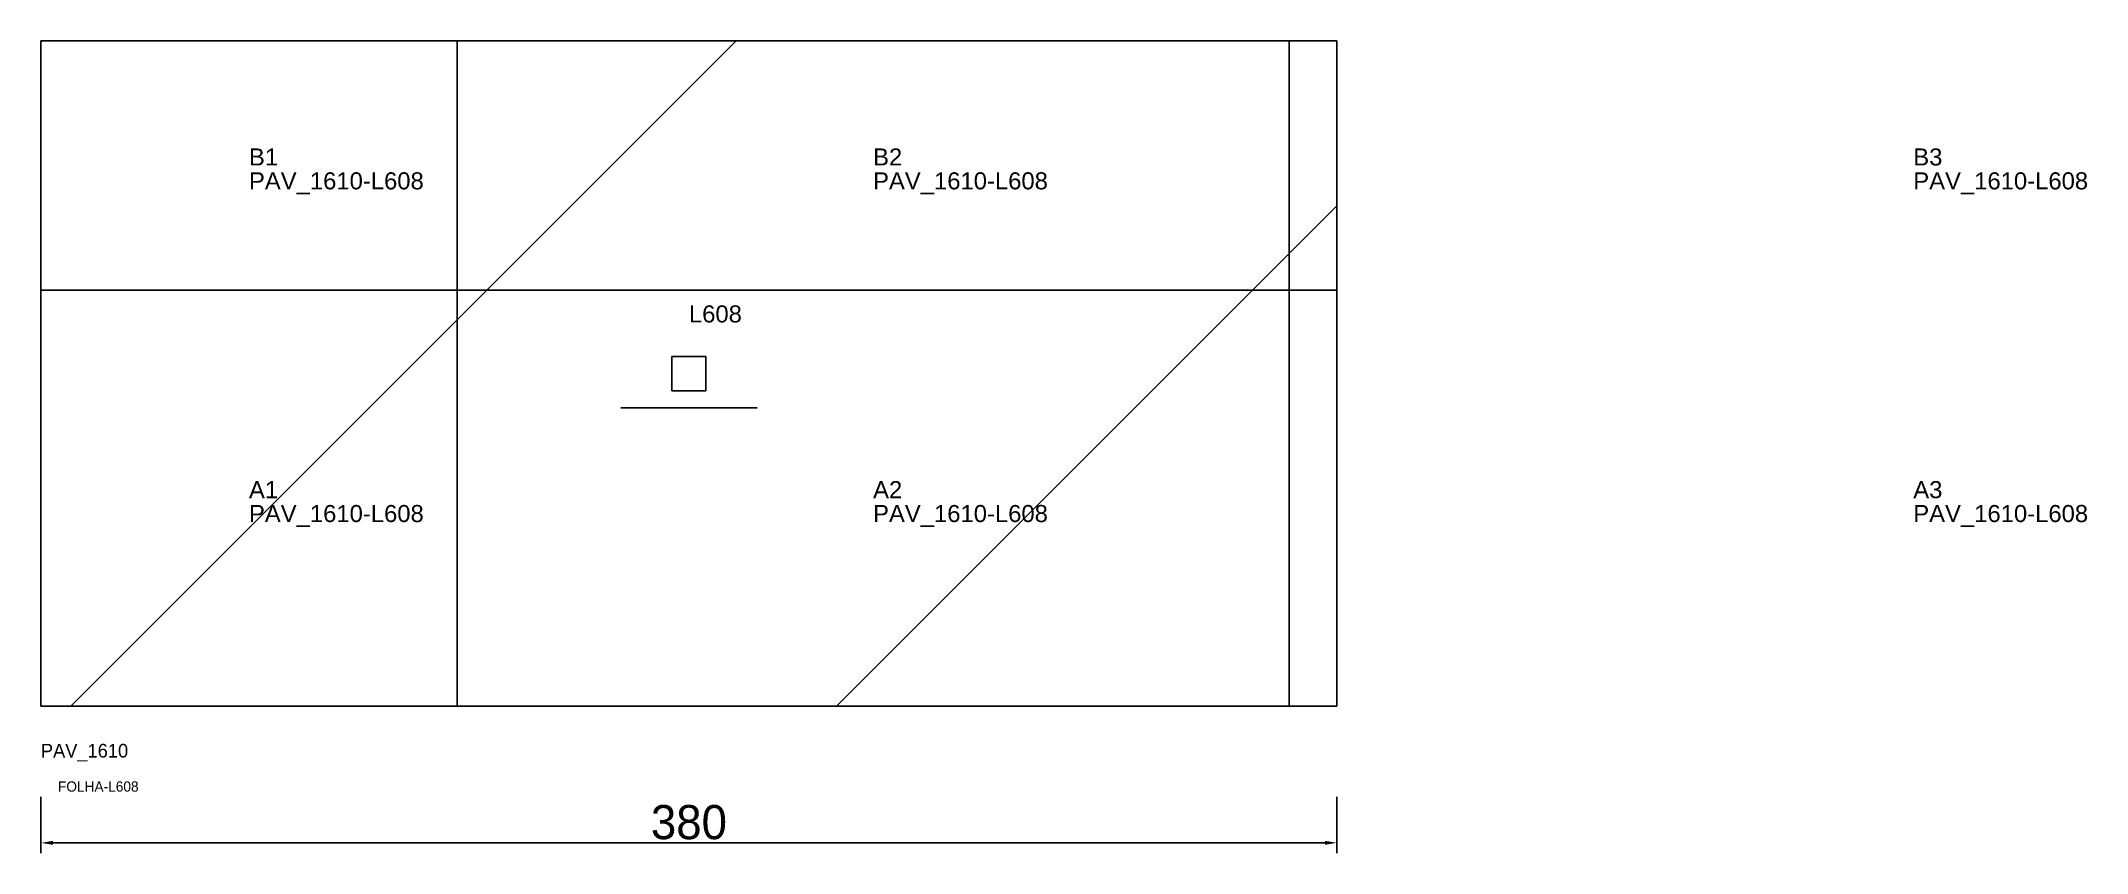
# Model space of a CAD drawing. Header units: metres. Extents: x 222 to 822, y -36 to 202.
import ezdxf

# ---------------------------------------------------------------- set-up
doc = ezdxf.new("R2010")
doc.units = ezdxf.units.M
for name, color, linetype in [('3', 3, 'CONTINUOUS'), ('AUX00', 7, 'CONTINUOUS'), ('COTA', 241, 'CONTINUOUS'), ('FOLHA', 255, 'CONTINUOUS'), ('Hachura', 251, 'CONTINUOUS'), ('NOMENCLATURA', 7, 'CONTINUOUS'), ('Nível', 160, 'CONTINUOUS'), ('Painéis', 200, 'CONTINUOUS'), ('Pilares', 5, 'CONTINUOUS'), ('SARR_2.2x7', 40, 'CONTINUOUS')]:
    doc.layers.add(name, color=color, linetype=linetype)
doc.styles.add('ARIAL', font='Arial.ttf')
doc.styles.add('STR_STANDARD', font='arial.ttf')
doc.dimstyles.new('EZ DXF', dxfattribs={"dimtxt": 10, "dimasz": 3.5, "dimexe": 3, "dimexo": 1.5, "dimgap": 1, "dimtad": 1, "dimdec": 1, "dimdsep": 46, "dimcen": 2.5, "dimazin": 3, "dimtfac": 1, "dimtmove": 0, "dimatfit": 3})

msp = doc.modelspace()

# ---------------------------------------------------------------- hatches: boundary and pattern name
at = {"layer": 'Hachura'}
h = msp.add_hatch(dxfattribs=at)
h.set_pattern_fill('ANSI31', scale=50)
h.paths.add_polyline_path([(222.2, 6.5), (602.2, 6.5), (602.2, 201.5), (222.2, 201.5)])
h = msp.add_hatch(dxfattribs=at)
h.set_pattern_fill('ANSI31', scale=50)
h.paths.add_polyline_path([(222.2, 6.5), (602.2, 6.5), (602.2, 201.5), (222.2, 201.5)])

# ---------------------------------------------------------------- linework, layer by layer
at = {"layer": '3'}
for points in [[(344.2, 6.5), (344.2, 201.5)], [(344.2, 6.5), (344.2, 201.5)], [(588.2, 6.5), (588.2, 201.5)], [(588.2, 6.5), (588.2, 201.5)], [(222.2, 128.5), (602.2, 128.5)], [(222.2, 128.5), (602.2, 128.5)]]:
    msp.add_lwpolyline(points, close=True, dxfattribs=at)
at = {"layer": 'Painéis', "color": 200}
for p, q in [((602.2, 201.5), (222.2, 201.5)), ((222.2, 201.5), (222.2, 6.5)), ((602.2, 201.5), (222.2, 201.5)), ((222.2, 201.5), (222.2, 6.5)), ((602.2, 6.5), (602.2, 201.5)), ((602.2, 6.5), (602.2, 201.5)), ((222.2, 6.5), (602.2, 6.5)), ((222.2, 6.5), (602.2, 6.5))]:
    msp.add_line(p, q, dxfattribs=at)
at = {"layer": 'Pilares'}
msp.add_lwpolyline([(407.2, 99), (417.2, 99), (417.2, 109), (407.2, 109)], close=True, dxfattribs=at)
msp.add_lwpolyline([(407.2, 99), (417.2, 99), (417.2, 109), (407.2, 109)], close=True, dxfattribs=at)
at = {"layer": 'SARR_2.2x7'}
msp.add_line((392.2, 94), (432.2, 94), dxfattribs=at)
msp.add_line((392.2, 94), (432.2, 94), dxfattribs=at)

# ---------------------------------------------------------------- texts
at = {"layer": '3', "style": 'STR_STANDARD'}
for s, p in [('B1', (283.2, 165)), ('B1', (283.2, 165)), ('B2', (466.2, 165)), ('B2', (466.2, 165)), ('B3', (771.2, 165)), ('B3', (771.2, 165)), ('A1', (283.2, 67.5)), ('A1', (283.2, 67.5)), ('A2', (466.2, 67.5)), ('A2', (466.2, 67.5)), ('A3', (771.2, 67.5)), ('A3', (771.2, 67.5))]:
    msp.add_text(s, height=5, dxfattribs=at).set_placement(p)
at = {"layer": 'AUX00', "style": 'STR_STANDARD'}
for p in [(283.2, 158), (283.2, 158), (466.2, 158), (466.2, 158), (771.2, 158), (771.2, 158), (283.2, 60.5), (283.2, 60.5), (466.2, 60.5), (466.2, 60.5), (771.2, 60.5), (771.2, 60.5)]:
    msp.add_text('PAV_1610-L608', height=5, dxfattribs=at).set_placement(p)
at = {"layer": 'FOLHA'}
msp.add_text('FOLHA-L608', height=3, dxfattribs=at).set_placement((227.2, -18.5))
msp.add_text('FOLHA-L608', height=3, dxfattribs=at).set_placement((227.2, -18.5))
at = {"layer": 'NOMENCLATURA', "insert": (412.2, 124), "char_height": 5, "attachment_point": 1, "style": 'ARIAL'}
msp.add_mtext('L608', dxfattribs=at)
msp.add_mtext('L608', dxfattribs=at)
at = {"layer": 'Nível'}
msp.add_text('PAV_1610', height=4, dxfattribs=at).set_placement((222.2, -8.5))
msp.add_text('PAV_1610', height=4, dxfattribs=at).set_placement((222.2, -8.5))

# ---------------------------------------------------------------- dimensions: what is measured, and where the dimension line sits
at = {"layer": 'COTA'}
msp.add_linear_dim(base=(222.2, -33.5), p1=(222.2, -18.5), p2=(602.2, -18.5), dimstyle='EZ DXF', dxfattribs=at).render()
msp.add_linear_dim(base=(222.2, -33.5), p1=(222.2, -18.5), p2=(602.2, -18.5), dimstyle='EZ DXF', dxfattribs=at).render()

doc.saveas('drawing.dxf')
